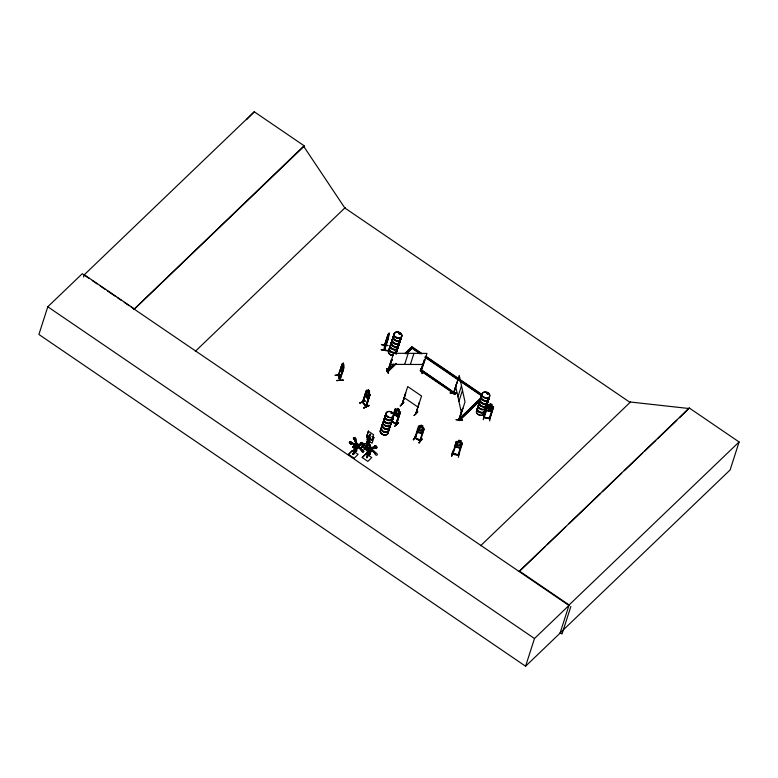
<?xml version="1.0" encoding="UTF-8"?>
<svg xmlns="http://www.w3.org/2000/svg" width="778" height="778" viewBox="0 0 778 778"><rect width="100%" height="100%" fill="white"/><g stroke="black" fill="none" stroke-linecap="round" stroke-linejoin="round"><path stroke-width="1.17" d="M342.553 371.972L343.798 367.313L342.339 363.423L340.822 368.996L341.97 372.827L342.612 371.913L341.97 372.827M368.918 398.258L368.091 399.231L365.252 395.769L365.329 393.882M368.13 399.133L365.349 395.739L366.535 390.293L367.09 390.332M453.409 392.841L453.662 393.678L457.075 382.115L453.399 393.649M453.662 393.678L453.671 392.802M458.962 419.342L462.754 408.207L458.932 419.342M459.321 419.682L459.069 418.846L459.302 419.741L465.02 401.925L459.234 375.385L453.418 393.697M381.23 349.857L387.57 350.897M387.609 339.879L387.775 336.796L389.146 333.14L384.293 350.119L388.475 336.543M384.585 345.276L384.74 345.821L384.916 344.994M384.604 344.936L384.235 350.003M384.293 349.633L384.575 345.5M388.047 334.657L384.488 345.792M388.592 337.185L386.822 342.699L387.463 337.049M386.822 342.699L386.929 338.936M387.658 339.082L388.553 335.055L388.319 338.167L384.585 350.061M388.708 334.501L388.699 333.451L388.572 337.185M388.844 335.143L388.903 334.18M483.313 419.819L483.916 414.781M484.286 417.475L483.76 416.901L483.566 417.494L487.475 405.396L489.323 405.221L491.608 411.241M484.266 417.64L484.354 417.008M486.24 408.985C486.717 413.254 485.773 405.562 487.407 405.328L488.292 404.998L493.631 406.68L489.751 418.797L483.692 417.553M487.407 405.416L488.302 405.134M487.777 406.379L487.213 406.262L487.777 406.379L484.179 417.64M489.644 405.309L488.516 405.61L487.699 408.149L488.38 409.452L490.315 409.841L491.706 408.965L492.523 406.417L491.628 405.756L492.153 404.365L490.082 403.938L489.634 405.357L490.13 404.006M489.887 418.778L493.398 407.516L492.824 407.4L489.245 418.69L489.907 418.126M490.023 418.37L489.401 418.078M490.237 416.055L489.702 420.869M491.375 411.513L486.513 410.492L491.375 411.562L492.455 410.337M492.824 407.4L493.378 407.682M336.825 380.705L342.991 379.985M381.239 349.653L387.639 350.479M456.161 419.595L462.395 420.032M391.626 420.694L393.143 419.06L391.558 420.616L391.83 421.268M391.908 421.355L396.537 424.477L391.869 421.209M396.09 423.709L396.663 424.098L391.995 421.093M451.639 456.034L452.854 451.133L451.678 456.005M452.806 451.143L452.047 455.879M452.572 453.224L453.088 453.788M462.346 443.149L460.168 448.06L455.315 446.922L455.052 445.356L456.229 441.69L457.114 441.379L462.424 443.149L458.67 455.295L452.621 453.496M455.315 446.922L455.052 445.356M456.229 441.69L457.114 441.379M456.589 442.721L456.025 442.594L456.589 442.721L453.01 453.973M458.436 441.748L458.884 440.329L460.955 440.815L460.508 442.235L461.315 442.906L460.498 445.454L459.117 446.3L457.192 445.843L456.511 444.51L457.328 441.972L458.505 441.758L458.884 440.329M458.096 455.188C460.693 454.148 454.226 455.869 452.543 453.632M458.709 454.887L457.979 455.159L461.617 443.907L462.161 444.199L461.617 443.907M460.518 442.176L460.868 440.844M459.146 452.611L458.398 457.376M460.168 448.06L455.325 446.873M357.238 445.852L361.245 450.258A1.439 0.904 45.4 0 0 362.606 451.979A1.439 0.904 45.4 0 0 363.589 450.997A1.439 0.904 45.4 0 0 361.887 449.626L357.617 445.463L361.984 449.528A1.439 0.904 45.4 0 1 363.686 450.9A1.439 0.904 45.4 0 1 362.704 451.882A1.439 0.904 45.4 0 1 361.352 450.161M375.015 453.214L370.785 449.13L374.889 453.448A1.439 0.904 45.4 0 0 376.251 455.159A1.439 0.904 45.4 0 0 377.233 454.187A1.439 0.904 45.4 0 0 375.531 452.806L371.262 448.653L375.628 452.708M395.691 336.903L396.245 336.962M400.028 333.373L399.017 333.762M399.279 333.577L399.377 333.247M399.493 333.752L400.048 333.587M400.155 333.879L399.97 333.422L399.96 333.976M384.877 425.274L385.382 425.274M387.989 416.531L387.57 416.697M391.529 412.651L391.704 413.575L391.918 413.06M483.799 396.819L484.276 397.12M487.086 393.23L487.067 393.833M486.979 393.435L487.485 394.057L488.117 393.668M488.01 393.542L487.709 393.201M338.226 375.414L339.714 380.316L343.341 368.733M338.362 375.054L339.928 380.306L338.381 374.996M89.256 278.495L82.254 273.73L47.789 306.775L38.9 334.472L525.588 666.221L560.053 633.166L569.117 604.953L739.1 441.962L689.279 408.003L519.13 571.519L545.417 546.312M83.557 277.036L84.277 274.77L254.26 111.779L304.081 145.739L303.819 146.546L133.835 309.537L304.081 145.739M254.26 111.779L246.538 119.637M341.357 374.908L335.308 375.249M338.197 375.453L342.019 364.308L338.615 375.891L338.576 374.938M342.981 364.571L343.419 363.209L341.775 366.856L342.126 370.279L342.719 370.007M343.429 363.803L343.575 365.242L343.351 363.307M339.548 379.829L343.536 367.459L343.351 363.209M339.898 379.353L339.801 379.849M339.937 380.238L343.798 368.315M342.981 379.936L342.991 380.442M366.555 391.538L363.034 402.664L366.224 391.13L362.431 402.255L366.127 406.729L370.027 394.65L366.302 406.661L362.577 401.827M362.752 401.759L362.499 402.343L366.448 390.245L370.124 394.66M367.838 391.334L368.305 389.856L369.511 391.334L369.472 393.882L368.655 396.43L367.702 396.78L366.584 395.399L366.331 393.571L367.148 391.033L367.897 391.315L368.334 389.953M348.534 454.41L352.453 450.52L348.534 454.41L354.194 458.203L358.094 454.362L352.434 450.569M363.832 408.012C379.226 400.174 353.193 413.099 368.869 405.396M368.966 392.715L369.404 391.353L368.305 389.856M384.439 345.335L388.066 334.219M384.702 345.821L388.767 333.47M388.621 334.589L389.078 333.12M369.492 395.127L365.738 406.349L369.317 395.205L369.822 395.535L369.317 395.205M356.275 449.587L352.716 447.204L354.612 445.142L358.172 447.525L356.246 449.869A1.439 0.904 45.4 0 1 356.11 451.473A1.439 0.904 45.4 0 1 354.33 450.277A1.439 0.904 45.4 0 1 355.079 449.091M366.059 406.68L365.845 405.824M384.711 349.662L384.517 350.149L384.731 345.286M352.716 447.204L354.612 445.142M355.167 448.498L356.236 446.776L355.069 445.998L354.214 447.515L355.371 448.293M354.009 447.72L355.069 445.998M355.4 448.867L353.611 454.44L352.998 454.449L355.031 447.262M387.862 345.539L381.463 344.654M352.998 454.449L355.147 447.758M355.663 446.095L355.974 445.113L357.326 445.959L356.11 449.723M353.611 454.44L356.236 446.776M355.974 445.113L355.108 446.63L356.266 447.408L357.617 445.463M356.732 446.125L356.985 445.561M355.186 448.994A1.439 0.904 45.4 0 0 354.428 450.18A1.439 0.904 45.4 0 0 356.207 451.376A1.439 0.904 45.4 0 0 356.343 449.772L357.423 445.862L356.266 447.408M360.253 448.147L365.125 443.479M360.515 448.342L365.446 443.45M362.305 446.63L367.809 450.112M396.449 363.482L387.755 371.816L386.744 371.125L393.814 364.114M366.564 436.789L368.422 431.177L366.564 436.789L371.826 440.251L366.642 436.711M391.422 359.854L392.024 360.019L391.422 359.854L387.794 370.931L388.533 370.727M387.755 371.816L395.691 363.968M387.833 371.096L393.619 353.29L426.957 353.416L421.19 371.271L420.635 371.252L421.433 370.824M388.66 370.698L388.407 371.125L391.986 359.844M372.195 436.4L373.926 437.576L372.069 443.188L366.885 439.658L367.945 436.332M386.948 368.5L388.455 373.275M364.814 448.857L370.036 434.25L370.532 434.591L365.32 449.198L364.814 448.857L366.078 448.468L365.796 447.428L365.038 448.157L365.806 447.476M362.198 457.532L366.088 453.7L362.198 457.532L367.838 461.383L371.738 457.552L366.078 453.759M370.036 434.25L365.31 449.149L366.302 447.778M369.54 436.04L370.581 434.396L369.54 436.04L369.035 435.699L370.309 435.31L369.103 435.699M370.114 434.688L370.542 434.503M367.051 445.95L367.79 443.645M368.529 441.34L369.638 437.878M367.761 445.269L368.5 442.964M369.239 440.659L369.978 438.345M367.479 446.251L370.075 438.17M366.36 450.384L368.257 448.332L371.806 450.705L369.89 453.059A1.439 0.904 45.4 0 1 369.745 454.653A1.439 0.904 45.4 0 1 367.965 453.467A1.439 0.904 45.4 0 1 368.723 452.281L368.821 452.183A1.439 0.904 45.4 0 0 368.072 453.37A1.439 0.904 45.4 0 0 369.851 454.556A1.439 0.904 45.4 0 0 369.988 452.961L366.36 450.384L368.257 448.332M368.189 445.57L370.416 438.646M368.762 451.279L366.856 452.67L368.519 450.919M368.169 449.723L367.848 450.705L369.015 451.483L369.881 449.956L368.714 449.178L368.169 449.723L369.326 450.501M368.714 449.178L367.654 450.9M368.753 449.82L369.618 448.293L370.775 449.071L370.464 450.054L369.91 450.598L368.753 449.82L369.618 448.293M371.748 440.319L373.605 434.708L368.344 431.245M369.044 452.047L367.255 457.629L366.642 457.629L368.315 451.561M366.642 457.629L368.432 452.057M367.255 457.629L368.928 451.561M369.881 449.956L368.811 451.678M369.91 450.598L370.775 449.071M370.377 449.314L370.62 448.75M369.92 452.767L371.806 450.705M404.657 364.425L408.217 353.348M421.861 353.523L411.922 346.745L405.007 353.611M393.386 414.499L395.205 409.102L399.96 411.698L400.31 412.583L396.41 424.623L391.256 421.151M391.733 419.916L395.205 409.102M391.694 421.501L395.409 410.269L394.806 410.074L395.282 410.385M391.781 421.501L395.409 410.269M410.385 364.444L413.945 353.368M395.37 415.306L397.519 408.401L399.231 409.549L396.965 416.376M399.96 411.698L398.676 410.959L399.114 409.598M400.213 405.99L403.928 402.314L400.291 405.834M398.569 422.969L394.767 426.12M402.148 404.249L405.678 393.182L402.216 404.57M402.012 404.424L407.721 386.578L421.55 396.002L415.763 413.828L416.074 413.244M399.571 413.069L395.827 424.234L399.571 413.069L400.038 413.39L396.323 424.623M398.385 422.61L394.718 426.325M420.723 368.646L422.191 373.625L421.073 368.626M420.305 370.639L421.122 369.608L455.587 393.532L454.877 394.213L420.305 370.639L421.015 369.958L451.639 390.838M420.635 371.252L424.195 359.971L424.759 359.971L420.752 371.281L420.665 370.766M424.759 359.971L420.694 371.028M419.274 402.45L415.783 413.808M413.4 439.716L415.851 435.768M422.522 427.375L424.204 428.873L420.295 440.97L414.742 438.053L418.632 425.926L419.459 425.848M420.412 440.766L414.839 437.917L415.549 437.8L415.17 438.325L418.914 427.103L418.399 426.83L418.817 427.239M418.914 427.103L415.189 438.306M420.674 426.529L421.093 425.051L422.96 426.013L422.415 427.433L423.242 428.328L422.425 430.866L421.131 431.479L419.391 430.574L418.807 428.999L419.624 426.461L420.704 426.49M419.089 442.886L422.123 439.006L419.138 442.692M420.12 440.115L419.838 440.737L423.465 429.446L423.971 429.719L423.465 429.446M450.336 392.9L456.589 392.909L450.209 392.871M454.877 394.213L455.704 393.182M456.579 392.89L450.268 393.046M457.941 396.819L461.49 385.742M458.932 401.39L462.482 390.303M480.162 400.563L459.283 420.577L458.281 419.887L481.008 397.859M459.283 420.577L480.269 400.213M462.404 419.556L462.385 420.062M456.297 441.729L452.504 453.875M452.981 453.982L453.166 453.399M525.588 666.221L534.486 638.524L568.951 605.469L131.239 307.115M570.848 606.529L562.027 633.992L560.267 632.806M679.476 417.767L689.279 408.003M739.1 441.962L730.114 469.951L560.131 632.942M363.005 402.596L365.991 405.873M362.626 402.158L363.161 402.255L362.859 401.837M365.961 406.213L366.127 405.834M453.292 393.143L453.769 393.221M365.436 446.805L370.318 448.653L365.29 447.019A1.439 0.904 45.4 0 1 363.501 446.63A1.439 0.904 45.4 0 1 363.384 444.919A1.439 0.904 45.4 0 1 365.213 445.901M421.375 370.824L420.704 370.649L421.258 370.591M386.734 342.68L387.22 341.766M417.426 429.631L417.63 431.313C418.496 434.98 425.128 431.819 421.987 433.511M420.626 426.451L419.449 425.78L423.796 428.036M417.63 431.313L422.016 433.472M416.162 435.709L413.264 439.891L416.191 435.709M415.481 437.771L414.752 438.072M415.51 437.917L419.974 440.095M419.916 440.299L420.392 440.718M415.316 438.131L420.499 440.338M419.031 442.906L421.929 438.675M387.113 338.469L388.63 336.339M488.088 393.775L487.193 393.542M387.921 370.902L388.494 370.931M388.455 371.116L388.621 370.814M491.375 411.562L492.464 410.288M387.211 368.49L388.378 373.498M394.028 412.758L394.145 414.548L398.171 417.241L399.124 416.152M398.171 417.241L399.172 416.201M351.637 442.876L356.625 444.637L356.684 445.473L351.646 443.83A1.439 0.904 45.4 0 1 349.867 443.45A1.439 0.904 45.4 0 1 349.74 441.729A1.439 0.904 45.4 0 1 351.568 442.711L356.528 444.734L356.587 445.57M354.612 439.92L354.554 439.755A1.439 0.904 45.4 0 1 353.582 437.917A1.439 0.904 45.4 0 1 355.293 438.043A1.439 0.904 45.4 0 1 355.663 439.842L357.258 444.899L355.546 439.891A1.439 0.904 45.4 0 0 355.196 438.14A1.439 0.904 45.4 0 0 353.484 438.014A1.439 0.904 45.4 0 0 354.447 439.852L356.421 444.841L357.258 444.899M357.121 444.753L357.792 445.541L361.644 444.501A1.439 0.904 45.4 0 0 363.238 444.374A1.439 0.904 45.4 0 0 362.071 442.585A1.439 0.904 45.4 0 0 360.875 443.334L360.778 443.431A1.439 0.904 45.4 0 1 361.964 442.682A1.439 0.904 45.4 0 1 363.141 444.471A1.439 0.904 45.4 0 1 361.546 444.598L357.695 445.638L357.121 444.753L360.924 443.489M395.924 409.063L395.166 409.14M358.172 447.525L356.373 449.295L352.813 446.912M399.192 409.588L397.47 408.44M370.221 448.75L370.163 447.914C356.091 441.214 377.67 454.508 368.091 443.032A1.439 0.904 45.4 0 1 367.128 441.194A1.439 0.904 45.4 0 1 368.83 441.33A1.439 0.904 45.4 0 1 369.2 443.12L370.999 447.992L370.056 448.021M368.257 443.11L368.189 442.935A1.439 0.904 45.4 0 1 367.226 441.097A1.439 0.904 45.4 0 1 368.928 441.233A1.439 0.904 45.4 0 1 369.307 443.022L370.892 448.089M361.371 450.034L357.141 445.95M370.192 448.459L371.067 449.042M370.756 447.943L371.437 448.721L375.288 447.69A1.439 0.904 45.4 0 0 376.883 447.564A1.439 0.904 45.4 0 0 375.706 445.765A1.439 0.904 45.4 0 0 374.519 446.514L370.756 447.943L371.33 448.818L375.142 447.554M195.346 351.296L345.218 207.59M405.124 353.27L411.922 346.745M386.744 371.125L393.697 364.454M406.126 353.961L412.214 348.116L406.884 353.465M369.851 438.86L370.561 438.179M369.861 438.909L370.62 438.179M373.926 437.576L372.117 436.477M364.872 448.857L365.592 448.177M366.856 452.67C370.27 450.336 367.411 450.229 368.597 450.958M370.396 449.752L372.001 448.167M458.281 419.887L465.234 413.215M466.975 411.552L480.892 398.21M480.6 545.748L630.481 402.031L689.114 408.528M547.167 544.629L565.567 526.988M569.078 523.623L600.616 493.378M602.366 491.696L621.651 473.219M624.277 470.7L642.677 453.049M644.427 451.376L655.815 440.455M657.575 438.773L676.85 420.285M630.481 402.031L630.073 402.411L344.819 207.969L303.819 146.546M453.185 453.603L458.086 454.683M487.038 393.25L487.894 393.25M365.096 401.059L359.747 403.014L365.115 401.04M363.627 407.76L368.996 405.834M399.863 333.49L399.202 333.636L399.659 333.179M391.198 412.855L390.974 413.351L391.82 413.449M388.416 373.275L386.909 368.529M391.529 413.4L391.635 412.68M387.862 416.279L387.989 416.755M343.837 364.843L343.711 367.333M340.822 368.996L342.038 372.827M341.493 374.967L335.26 375.492M335.24 375.395L341.435 375.103M336.738 380.461L342.942 380.199M352.881 453.953L353.494 453.953M366.526 457.143L367.138 457.143M388.465 371.096L387.969 371.125M390.06 364.367L423.397 364.493M458.135 454.945L452.514 453.448M357.355 444.802L356.519 444.744L354.71 439.823M397.12 409.85L396.119 409.734L395.302 412.272L395.808 413.935L397.402 415.005L398.618 414.489L399.435 411.951L398.715 410.92M483.78 417.125L489.45 418.282M484.217 417.455L483.624 417.3L489.907 418.613M484.363 417.348L489.829 418.574M458.932 440.445L460.858 440.902M342.66 363.589L338.333 375.803M399.026 333.587L399.581 333.83M459.37 418.865L458.981 419.293M395.934 409.121L397.081 409.889M396.974 410.307L398.569 411.377M396.158 412.846L397.752 413.915M369.064 448.838L370.231 449.616M366.457 450.102L370.007 452.475M354.515 445.434L358.075 447.817M354.525 446.543L355.682 447.311M354.758 446.98L355.925 447.758M425.829 356.236L481.485 394.164M412.807 347.776L421.744 353.873M425.722 356.577L433.667 361.994M435.661 363.355L456.53 377.573M459.506 379.606L482.36 395.185M420.149 353.523L411.212 347.435L420.042 353.873M425.119 356.917L481.767 395.525M425.012 357.258L481.65 395.866M453.613 392.18L455.587 393.532M420.412 370.299L454.994 393.863M386.851 370.785L387.862 371.476M458.388 419.546L459.399 420.237M404.161 397.655L417.99 407.079M369.268 434.98L369.774 435.32M367.741 450.336L362.178 446.601L367.537 450.53M519.296 570.994L569.117 604.953M84.277 274.77L134.098 308.73M92.251 280.537L97.25 283.951M100.255 285.993L105.244 289.397M107.247 290.758L115.241 296.214M117.245 297.575L121.242 300.298M124.237 302.341L129.236 305.754M47.789 306.775L534.486 638.524M488.146 393.717L487.884 393.522M399.153 333.811L399.97 334.054L399.911 333.354M375.045 447.651L375.181 447.788A1.439 0.904 45.4 0 0 376.785 447.661A1.439 0.904 45.4 0 0 375.609 445.862A1.439 0.904 45.4 0 0 374.422 446.611M364.921 400.884L359.776 403.004M351.744 442.779L351.666 442.614A1.439 0.904 45.4 0 0 349.847 441.632A1.439 0.904 45.4 0 0 349.964 443.343A1.439 0.904 45.4 0 0 351.744 443.732M368.354 443.013L370.163 447.924M342.592 363.589L342.913 364.678M369.287 450.443L369.404 450.939M455.675 386.462L461.461 413.011M486.308 409.034L486.571 410.541M462.346 419.828L456.103 419.838M355.993 445.502A1.264 0.788 45.4 0 1 356.625 444.384A1.264 0.788 45.4 0 1 357.948 445.872A1.264 0.788 45.4 0 1 356.635 446.222M356.412 445.531A1.264 0.788 45.4 0 1 356.548 444.131A1.264 0.788 45.4 0 1 358.104 445.181A1.264 0.788 45.4 0 1 357.423 446.212M399.581 340.356A4.046 2.995 17.8 0 1 397.957 344.071A4.046 2.995 17.8 0 1 392.734 342.446A4.046 2.995 17.8 0 1 393.454 338.449M399.688 340.171A4.104 3.034 17.8 0 1 398.035 343.934A4.104 3.034 17.8 0 1 392.754 342.281A4.104 3.034 17.8 0 1 393.474 338.236M398.754 342.913A4.046 2.995 17.8 0 1 397.13 346.628A4.046 2.995 17.8 0 1 391.918 345.004A4.046 2.995 17.8 0 1 392.627 341.007M398.803 342.748A4.036 2.986 17.8 0 1 397.188 346.443A4.036 2.986 17.8 0 1 391.976 344.829A4.036 2.986 17.8 0 1 392.686 340.842M400.981 337.924A4.104 3.034 17.8 0 1 396.148 340.813A4.104 3.034 17.8 0 1 393.746 335.678M400.038 340.647A4.036 2.986 17.8 0 1 394.786 343.312A4.036 2.986 17.8 0 1 393.619 337.944M400.855 338.099A4.036 2.986 17.8 0 1 396.099 340.949A4.036 2.986 17.8 0 1 393.736 335.892M399.736 340.005A4.104 3.034 17.8 0 1 398.093 343.769A4.104 3.034 17.8 0 1 392.802 342.126A4.104 3.034 17.8 0 1 393.522 338.08M401.03 337.769A4.104 3.034 17.8 0 1 396.197 340.657A4.104 3.034 17.8 0 1 393.794 335.522M401.069 338.391A4.046 2.995 17.8 0 1 395.769 340.258A4.046 2.995 17.8 0 1 393.892 335.367M397.13 350.674A4.046 2.995 17.8 0 1 391.82 352.541A4.046 2.995 17.8 0 1 389.953 347.649M397.198 349.692A4.104 3.034 17.8 0 1 392.365 352.58A4.104 3.034 17.8 0 1 389.963 347.445M393.094 355.332A4.016 2.976 17.8 0 1 389.097 353.416A4.016 2.976 17.8 0 1 389.204 350.051M396.342 353.056A4.016 2.976 17.8 0 1 396.109 353.796M398.657 343.195A4.036 2.986 17.8 0 1 397.043 346.9A4.036 2.986 17.8 0 1 391.83 345.286A4.036 2.986 17.8 0 1 392.54 341.299M393.075 355.42A4.055 2.995 17.8 0 1 389.049 353.484A4.055 2.995 17.8 0 1 389.156 350.1M396.352 353.134A4.055 2.995 17.8 0 1 396.119 353.883M398.715 343.04A4.055 2.995 17.8 0 1 397.091 346.764A4.055 2.995 17.8 0 1 391.869 345.14A4.055 2.995 17.8 0 1 392.579 341.134M397.869 345.821A4.104 3.034 17.8 0 1 396.226 349.585A4.104 3.034 17.8 0 1 390.935 347.941A4.104 3.034 17.8 0 1 391.655 343.886M397.247 349.361A4.036 2.986 17.8 0 1 392.491 352.201A4.036 2.986 17.8 0 1 390.128 347.144M398.064 346.813A4.036 2.986 17.8 0 1 393.308 349.653A4.036 2.986 17.8 0 1 390.945 344.596M397.247 349.536A4.104 3.034 17.8 0 1 392.413 352.424A4.104 3.034 17.8 0 1 390.011 347.289M397.918 345.665A4.104 3.034 17.8 0 1 396.274 349.429A4.104 3.034 17.8 0 1 390.984 347.785A4.104 3.034 17.8 0 1 391.704 343.73M397.928 345.5A4.046 2.995 17.8 0 1 396.303 349.215A4.046 2.995 17.8 0 1 391.081 347.591A4.046 2.995 17.8 0 1 391.801 343.594M393.046 355.527A4.046 2.995 17.8 0 1 389.019 353.591A4.046 2.995 17.8 0 1 389.126 350.217M396.303 353.231A4.046 2.995 17.8 0 1 396.08 353.98M487.534 400.31A4.046 2.995 17.8 0 1 485.919 404.025A4.046 2.995 17.8 0 1 480.697 402.401A4.046 2.995 17.8 0 1 481.407 398.404M487.641 400.125A4.104 3.034 17.8 0 1 485.997 403.889A4.104 3.034 17.8 0 1 480.707 402.245A4.104 3.034 17.8 0 1 481.436 398.19M487.067 403.568A4.055 2.995 17.8 0 1 481.796 406.242A4.055 2.995 17.8 0 1 480.619 400.855M487.057 403.5A4.016 2.976 17.8 0 1 481.825 406.155A4.016 2.976 17.8 0 1 480.658 400.806M488.983 398.696A4.104 3.034 17.8 0 1 483.605 400.582A4.104 3.034 17.8 0 1 481.699 395.632M488.001 400.602A4.036 2.986 17.8 0 1 483.245 403.451A4.036 2.986 17.8 0 1 480.882 398.385M488.856 398.861A4.036 2.986 17.8 0 1 483.566 400.719A4.036 2.986 17.8 0 1 481.699 395.846M487.689 399.97A4.104 3.034 17.8 0 1 486.046 403.733A4.104 3.034 17.8 0 1 480.755 402.08A4.104 3.034 17.8 0 1 481.485 398.035M488.983 397.723A4.104 3.034 17.8 0 1 484.159 400.612A4.104 3.034 17.8 0 1 481.757 395.477M488.992 397.548A4.046 2.995 17.8 0 1 484.227 400.398A4.046 2.995 17.8 0 1 481.854 395.331M485.093 410.628A4.046 2.995 17.8 0 1 479.783 412.496A4.046 2.995 17.8 0 1 477.916 407.614M485.161 409.656A4.104 3.034 17.8 0 1 480.327 412.534A4.104 3.034 17.8 0 1 477.925 407.4M484.266 412.282A4.055 2.995 17.8 0 1 479.491 415.141A4.055 2.995 17.8 0 1 477.118 410.055A4.016 2.976 17.8 0 0 479.024 414.869A4.016 2.976 17.8 0 0 484.295 413.011M486.6 403.16A4.016 2.976 17.8 0 1 484.986 406.845A4.016 2.976 17.8 0 1 479.802 405.231A4.016 2.976 17.8 0 1 480.512 401.263M486.707 402.907A4.046 2.995 17.8 0 1 485.083 406.612A4.046 2.995 17.8 0 1 479.861 404.998A4.046 2.995 17.8 0 1 480.58 401.001M485.88 405.62A4.104 3.034 17.8 0 1 484.237 409.384A4.104 3.034 17.8 0 1 478.947 407.74A4.104 3.034 17.8 0 1 479.666 403.694M485.2 409.316A4.036 2.986 17.8 0 1 480.444 412.155A4.036 2.986 17.8 0 1 478.081 407.098M485.715 405.97A4.036 2.986 17.8 0 1 481.776 409.743A4.036 2.986 17.8 0 1 478.898 404.56M485.209 409.491A4.104 3.034 17.8 0 1 480.376 412.379A4.104 3.034 17.8 0 1 477.974 407.244M485.88 405.455A4.046 2.995 17.8 0 1 484.266 409.17A4.046 2.995 17.8 0 1 479.044 407.546A4.046 2.995 17.8 0 1 479.754 403.549M391.752 420.635A4.046 2.995 17.8 0 1 386.987 423.485A4.046 2.995 17.8 0 1 384.614 418.408M391.859 420.451A4.104 3.034 17.8 0 1 387.026 423.339A4.104 3.034 17.8 0 1 384.624 418.204M390.935 423.193A4.055 2.995 17.8 0 1 386.16 426.043A4.055 2.995 17.8 0 1 383.787 420.966M390.964 423.086A4.055 2.995 17.8 0 1 386.189 425.936A4.055 2.995 17.8 0 1 383.817 420.859M392.53 416.58A4.104 3.034 17.8 0 1 390.887 420.344A4.104 3.034 17.8 0 1 385.596 418.7A4.104 3.034 17.8 0 1 386.316 414.655M391.597 419.313A4.036 2.986 17.8 0 1 387.658 423.096A4.036 2.986 17.8 0 1 384.789 417.903M392.413 416.775A4.036 2.986 17.8 0 1 388.475 420.548A4.036 2.986 17.8 0 1 385.606 415.364M391.597 419.478A4.104 3.034 17.8 0 1 387.6 423.32A4.104 3.034 17.8 0 1 384.672 418.049M392.579 416.425A4.104 3.034 17.8 0 1 390.935 420.188A4.104 3.034 17.8 0 1 385.645 418.545A4.104 3.034 17.8 0 1 386.365 414.489M392.589 416.259A4.046 2.995 17.8 0 1 389.156 420.12A4.046 2.995 17.8 0 1 385.285 415.481M385.762 414.839A4.046 2.995 17.8 0 1 386.462 414.353M388.64 428.542A4.046 2.995 17.8 0 1 387.026 432.257A4.046 2.995 17.8 0 1 381.804 430.633A4.046 2.995 17.8 0 1 382.513 426.636M388.747 428.347A4.104 3.034 17.8 0 1 387.104 432.111A4.104 3.034 17.8 0 1 381.813 430.467A4.104 3.034 17.8 0 1 382.543 426.422M387.862 430.993A4.055 2.995 17.8 0 1 386.238 434.708A4.055 2.995 17.8 0 1 381.006 433.083A4.046 2.995 17.8 0 1 381.697 429.184A4.055 2.995 17.8 0 0 380.977 433.19A4.055 2.995 17.8 0 0 386.199 434.814A4.055 2.995 17.8 0 0 387.823 431.1A4.046 2.995 17.8 0 1 386.199 434.805A4.046 2.995 17.8 0 1 380.987 433.181A4.055 2.995 17.8 0 1 381.726 429.086M390.809 423.475A4.016 2.976 17.8 0 1 386.073 426.305A4.016 2.976 17.8 0 1 383.719 421.268M390.041 426.111A4.104 3.034 17.8 0 1 385.207 428.999A4.104 3.034 17.8 0 1 382.815 423.864M388.796 428.026A4.036 2.986 17.8 0 1 387.181 431.732A4.036 2.986 17.8 0 1 381.979 430.117A4.036 2.986 17.8 0 1 382.688 426.13M389.924 426.286A4.036 2.986 17.8 0 1 384.672 428.95A4.036 2.986 17.8 0 1 383.505 423.582M390.099 425.955A4.104 3.034 17.8 0 1 385.266 428.843A4.104 3.034 17.8 0 1 382.864 423.699M390.099 425.77A4.046 2.995 17.8 0 1 385.334 428.62A4.046 2.995 17.8 0 1 382.961 423.553M369.89 448.439A1.264 0.788 45.4 0 1 370.425 447.311A1.264 0.788 45.4 0 1 371.826 448.643A1.264 0.788 45.4 0 1 370.795 449.314M381.463 344.469L387.862 345.558L381.463 344.479M414.139 415.481L417.815 411.776L414.1 415.53M342.835 365.125L342.019 367.673L342.476 369.19L343.293 366.642L342.835 365.125M367.751 391.772L366.934 394.31L368.052 395.691L368.869 393.143L367.751 391.772M368.461 390.42L369.035 391.762L368.461 390.42M397.772 408.907L398.657 410.045L397.772 408.907M420.558 426.937L419.741 429.485L421.481 430.39L422.298 427.842L420.558 426.937M421.384 425.508L422.357 426.548L421.384 425.508M458.359 442.215L457.542 444.753L459.467 445.211L460.284 442.663L458.359 442.215M459.214 440.698L460.304 441.447L459.214 440.698M489.547 405.815L488.73 408.362L490.665 408.751L491.482 406.213L489.547 405.815M490.403 404.297L491.502 405.007L490.403 404.297M394.913 336.563A4.046 2.995 17.8 0 0 401.662 336.592A4.046 2.995 17.8 0 0 397.276 331.924A4.046 2.995 17.8 0 0 394.913 336.563M394.835 336.806A4.036 2.986 17.8 0 0 401.574 336.835A4.036 2.986 17.8 0 0 397.198 332.177A4.036 2.986 17.8 0 0 394.835 336.806M394.874 336.66A4.055 2.995 17.8 0 0 401.643 336.689A4.055 2.995 17.8 0 0 397.237 332.012A4.055 2.995 17.8 0 0 394.874 336.66M482.875 396.517A4.046 2.995 17.8 0 0 489.625 396.547A4.046 2.995 17.8 0 0 485.239 391.879A4.046 2.995 17.8 0 0 482.875 396.517M482.807 396.761A4.016 2.976 17.8 0 0 489.518 396.79A4.016 2.976 17.8 0 0 485.161 392.141A4.016 2.976 17.8 0 0 482.807 396.761M386.783 416.026A4.046 2.995 17.8 0 0 393.532 416.045A4.046 2.995 17.8 0 0 389.146 411.377A4.046 2.995 17.8 0 0 386.783 416.026M386.744 416.133A4.055 2.995 17.8 0 0 393.503 416.162A4.055 2.995 17.8 0 0 389.107 411.484A4.055 2.995 17.8 0 0 386.744 416.133M369.531 448.41A1.264 0.788 45.4 0 0 371.291 449.596A1.264 0.788 45.4 0 0 370.814 447.807A1.264 0.788 45.4 0 0 369.531 448.41"/></g></svg>
